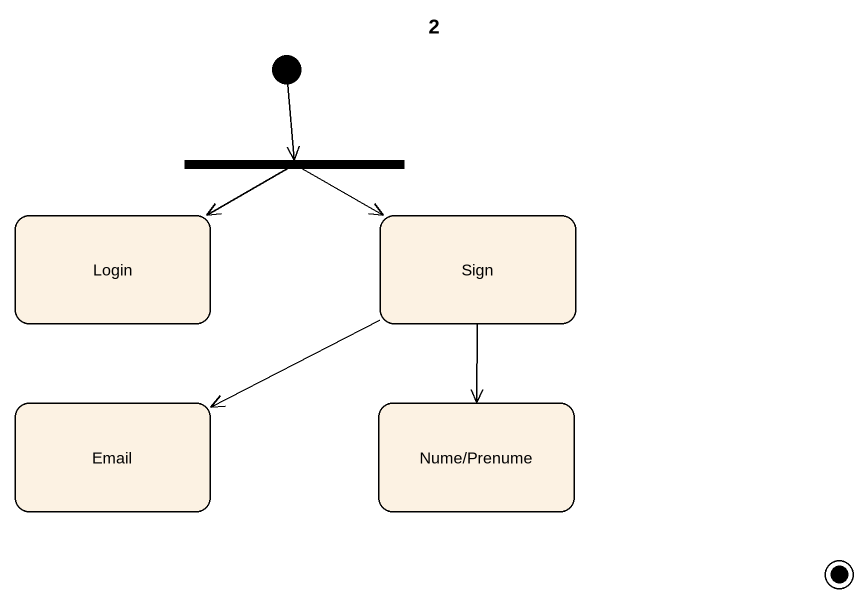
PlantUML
@startuml
title 2
hide empty description
state fork1 <<fork>>
state Login
state Sign
state Email
state "Nume/Prenume" as Nume_Prenume
state final1 <<end>>
[*] --> fork1
fork1 -left-> Login
fork1 -right-> Sign
Sign -left-> Email
Sign --> Nume_Prenume
@enduml
